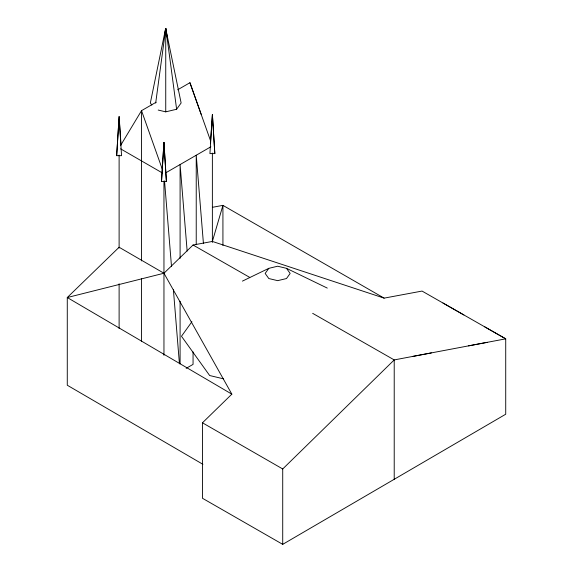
<?xml version="1.0" encoding="UTF-8"?>
<svg xmlns="http://www.w3.org/2000/svg" width="573" height="573" viewBox="0 0 573 573"><rect width="100%" height="100%" fill="white"/><g stroke="black" fill="none" stroke-linecap="round" stroke-linejoin="round"><path stroke-width="0.86" d="M165.733 30.419L165.733 28.65L181.125 102.968L176.62 109.25L165.74 111.85L158.205 110.052M166.399 181.562L163.928 142.441L161.507 181.562L166.399 181.562L163.978 142.448M116.663 155.67L119.084 116.555L121.555 155.677L116.663 155.67L119.134 116.555L121.025 144.883M161.507 181.562L163.928 142.476M210.398 143.701L212.404 114.485L214.825 153.607L209.926 153.607L212.397 114.514L214.825 153.607M155.684 103.061L165.733 28.65M164.508 35.741L165.633 28.679M165.583 28.736L150.348 102.968L151.852 105.06M231.85 394.152L67.277 297.53L163.957 273.235L193.058 245.015L212.375 241.441L222.926 205.363L384.125 298.132L422.043 291.07L505.723 338.836L505.723 414.222L282.718 544.35L202.47 498.274L202.47 422.802L231.85 394.152L163.957 273.235L119.112 247.25L67.277 297.53L67.277 385.228L202.899 464.302M120.452 145.707L141.524 110.661L156.128 102.23M176.62 109.25L165.891 28.743M191.919 321.718L181.483 336.258L209.654 375.523L223.427 378.817M268.816 268.336L265.156 273.436L268.816 278.542L277.661 280.655L286.5 278.542L290.16 273.436L286.5 268.336L277.661 266.223L268.816 268.336L242.436 281.114M282.718 544.35L282.718 468.965L394.217 359.923L505.723 338.836L484.808 326.889M177.644 89.803L189.942 82.705L210.606 140.922M166.263 172.537L210.835 146.803M186.161 368.353L193.058 364.378L193.058 351.908M412.804 356.413L431.383 352.896M468.556 345.87L487.136 342.346M212.375 207.319L222.926 205.363L222.926 245.437M212.375 241.441L384.125 298.132M286.5 268.336L327.276 288.09M442.972 303.017L463.879 314.957M193.058 245.015L249.756 277.404M312.665 313.338L394.217 359.923L394.217 479.286M202.47 422.802L282.718 468.965M120.602 148.844L162.46 173.003M189.942 82.705L201.159 114.306M162.481 169.708L141.524 110.661L141.524 260.908M165.848 28.679L167.244 37.51M203.429 243.525L196.231 155.233L196.231 244.592M187.149 251.06L180.094 164.551L180.094 258.373M164.537 181.004L171.513 266.617M173.404 289.809L179.442 363.834M212.375 153.063L212.375 242.422M180.094 301.262L180.094 363.812M165.74 28.829L165.74 111.85M163.957 181.018L163.957 355.303M141.524 278.793L141.524 341.393M119.112 155.125L119.112 248.059M119.112 283.785L119.112 328.501"/></g></svg>
